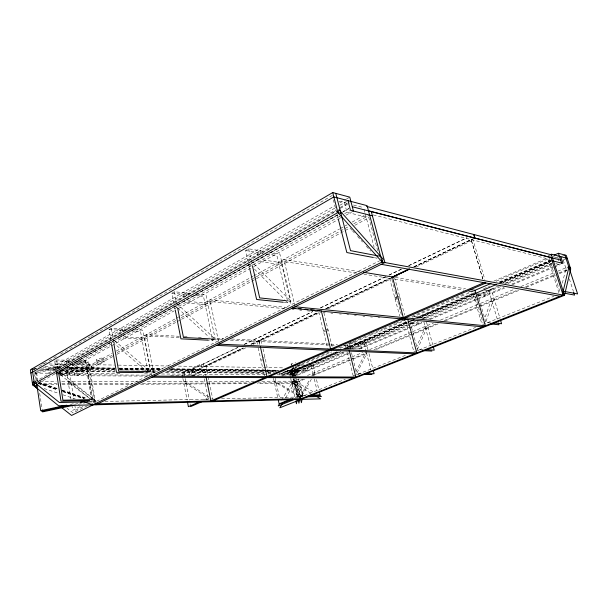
<?xml version="1.0" encoding="UTF-8"?>
<svg xmlns="http://www.w3.org/2000/svg" width="608" height="608" viewBox="0 0 608 608"><rect width="100%" height="100%" fill="white"/><g stroke="black" fill="none" stroke-linecap="round" stroke-linejoin="round"><path stroke-width="0.46" stroke-dasharray="3.04 2.28" d="M290.426 377.408L289.803 374.688L290.791 366.29M292.182 368L291.612 372.537L292.243 375.28M277.012 374.824L292.159 374.931L293.352 365.742M279.224 373.396L293.451 373.525L294.196 368.06L294.774 370.584L294.014 375.98L292.372 368.813M295.131 375.448L294.713 373.631L295.921 365.195L298.285 375.41M299.98 397.814L300.329 396.021L309.875 379.293M562.377 283.199L565.957 268.47L568.898 267.246M490.443 322.544L485.8 322.05L494.015 298.406L491.416 299.493L484.964 317.87M423.046 349.585L417.46 349.304L427.584 326.055L425.273 327.013L416.594 346.811M361.258 373.601L356.668 373.555L366.958 353.278M355.84 371.868L366.176 351.606M296.955 397.366L302.237 395.261L311.304 379.316M313.568 375.326L314.929 372.932L313.059 373.715L312.147 375.303M285.54 398.073L294.128 383.504L294.865 381.193L314.199 392.32M281.595 400.262L292.615 381.672L298.741 379.126M33.47 369.854L38.388 366.989M39.201 366.51L48.214 361.251M49.035 360.772L57.228 355.984M60.504 354.076L89.999 336.855M90.82 336.376L332.508 195.29M56.916 375.068L54.728 361.061L56.605 359.974L72.648 360.308M111.773 345.42L109.014 329.635L111.173 328.381L127.855 329.323M175.036 309.046L171.92 293.216L174.435 291.756L191.155 293.489M249.386 267.148L245.67 250.526L248.642 248.801L265.179 251.583M47.69 370.006L334.142 206.089M339.887 202.798L345.663 199.5M346.484 199.029L349.782 197.144M334.788 208.141L55.472 367.308L55.906 370.052M339.735 205.322L346.552 201.438M48.176 373.19L336.049 209.821M340.153 207.495L347.594 203.27M59.09 367.696L336.14 210.733M340.26 208.4L350.155 202.791M35.051 381.725L336.505 211.105M60.428 370.454L78.599 360.248M79.428 359.776L85.211 356.531M88.517 354.677L97.607 349.57M98.435 349.106L104.219 345.853M107.525 343.999L114.129 340.282M118.264 337.964L133.965 329.141M134.786 328.677L152.965 318.463M153.794 317.999L337.22 214.943M343.003 211.698L348.794 208.445M337.387 215.133L59.105 371.404L59.614 374.642L149.766 375.159M342.357 212.344L348.984 208.628M38.16 383.276L57.182 372.59M58.011 372.126L337.607 215.164M56.042 370.964L56.62 374.619L339.735 216.334M344.706 213.56L349.79 210.718M60.397 374.201L174.146 310.863M178.296 308.552L252.996 266.965M253.825 266.502L340.966 217.983M345.952 215.209L353.415 211.044M70.961 399.198L66.675 372.316L85.865 361.669L92.31 400.535L94.248 399.562L58.224 370.325L56.605 359.974M66.675 372.316L69.54 372.339L88.745 361.73L95.775 403.856M78.751 371.579L112.092 353.354M116.257 351.074L175.469 318.691M176.259 318.265L252.958 276.321M253.764 275.88L339.614 228.935M340.442 228.486L347.115 224.831M352.108 222.102L364.61 215.262M112.077 355.315L74.556 375.736L73.401 368.585M117.078 352.587L176.252 320.37M181.26 317.65L252.107 279.08M252.936 278.624L255.444 277.263M256.272 276.815L348.794 226.442M353.795 223.721L369.634 215.103M112.723 356.607L77.429 375.752L76.274 368.615M116.85 354.373L180.766 319.709M181.602 319.261L349.896 227.992M354.852 225.302L369.056 217.596M80.074 406.646L72.732 410.316L71.698 403.834M176.761 303.514L215.179 339.104L212.602 340.389L207.936 340.168M82.962 406.57L75.62 410.233L74.579 403.758M89.3 398.225L68.233 382.098L71.106 382.09L95.213 400.467L92.758 401.69L94.491 402.298M87.499 405.772L73.059 412.931L67.199 408.295M91.74 403.659L379.658 260.771M182.719 377.56L181.876 373.259L201.301 363.934L203.71 375.85M171.92 369.147L191.832 369.406L238.093 347.259M244.089 344.386L312.634 311.577M320.348 307.884L385.457 276.716M388.884 275.074L401.736 268.918M408.591 265.643L466.853 237.751M181.876 373.259L184.095 373.274L238.344 347.267M244.34 344.402L312.877 311.6M320.583 307.914L385.692 276.754M389.12 275.112L401.972 268.964M408.827 265.688L467.081 237.812M203.931 366.571L243.162 347.92M250.838 344.272L317.976 312.36M325.554 308.758L389.766 278.236M413.744 266.836L471.139 239.552L473.092 240.046L484.827 279.429M165.824 371.936L192.379 372.187L242.866 348.202M251.423 344.136L318.166 312.413M325.873 308.758L390.047 278.259M414.01 266.874L473.054 238.815M277.772 370.508L192.082 369.406L192.637 372.195L243.116 348.209M251.674 344.143L318.41 312.444M326.967 308.378L390.283 278.297M414.238 266.92L474.985 238.062M245.64 347.89L206.15 366.609L208.035 375.873M253.05 344.379L320.986 312.162M328.039 308.818L391.689 278.639L364.032 274.238M395.352 276.906L397.913 275.69M416.442 266.904L473.092 240.046M202.593 370.302L189.939 376.276L188.693 369.983M204.812 370.333L192.166 376.284L190.92 370.014M396.971 296.894L394.843 297.867L396.918 298.133M396.568 298.376L395.147 299.022L396.53 299.197M325.721 331.649L328.198 330.524M203.885 399.904L208.179 398.02L203.893 376.77M206.104 399.851L208.688 398.726M297.403 365.75L331.611 351.014M338.588 348.004L370.485 334.256M371.351 333.883L382.668 329.012M383.534 328.639L387.881 326.762M388.755 326.39L394.843 323.76M395.717 323.388L403.545 320.013M411.859 316.434L463.577 294.143M467.924 292.273L470.539 291.148M493.856 281.094L547.101 258.157M281.724 373.418L331.634 351.964M340.343 348.217L404.624 320.583M412.467 317.209L473.564 290.943M496.143 281.23L549.556 258.271M282.431 374.862L336.429 351.743M343.284 348.81L406.972 321.541M415.606 317.84L474.035 292.828M483.573 288.747L489.714 286.117M499.259 282.028L550.673 260.011M555.902 257.777L559.383 256.287M336.475 352.032L292.836 370.705L287.189 370.629M344.326 348.673L407.17 321.792M416.769 317.68L474.369 293.041M499.677 282.211L550.301 260.551M294.462 370.47L338.116 351.812M345.101 348.825L407.102 322.331M417.073 318.068L474.331 293.596M499.654 282.773L551.175 260.756M337.942 352.009L289.925 372.522L290.556 375.265M344.926 349.022L407.778 322.164M418.251 317.695L474.126 293.824M500.316 282.629L550.947 260.999M562.294 256.15L564.916 255.033M282.294 375.919L338.382 351.956M345.253 349.022L407.276 322.536M418.479 317.748L474.43 293.854M500.536 282.697L552.041 260.703M340.442 351.713L291.612 372.537L281.884 372.438M347.411 348.734L407.58 323.076M420.66 317.498L474.719 294.447M502.618 282.545L550.574 262.094M285.547 375.296L340.852 351.713M347.822 348.741L407.079 323.479M420.151 317.908L475.053 294.5M502.945 282.614L552.74 261.379M343.224 351.979L293.398 373.16L282.097 373.046M350.216 349.007L407.907 324.482M408.781 324.11L414.899 321.51M421.891 318.539L475.213 295.868M476.087 295.503L497.063 286.581M504.936 283.237L552.132 263.173M293.451 373.525L344.09 352.024M351.948 348.688L409.572 324.216M410.446 323.844L415.682 321.617M423.54 318.28L476.794 295.663M477.668 295.298L498.621 286.398M505.605 283.427L551.882 263.781M297.122 365.818L311.258 366.092L313.12 365.302L315.453 375.166M349.418 342.828L364.146 343.642L366.214 342.768L368.25 350.748M422.978 318.668L425.281 317.688L412.178 316.335M484.15 289.948L488.802 290.715L491.386 289.621L499.981 318.349M292.159 374.931L346.302 351.986M353.286 349.022L417.909 321.64M425.767 318.303L477.288 296.468M478.162 296.104L500.87 286.482M507.855 283.518L551.517 265.012M562.871 260.201L566.36 258.719M294.888 375.615L349.106 352.739M358.72 348.68L410.316 326.914M411.19 326.549L421.678 322.118M428.678 319.17L477.645 298.505M478.519 298.14L503.88 287.44M511.746 284.118L552.847 266.775M556.343 265.301L559.839 263.826M297.479 375.258L349.007 353.552M360.187 348.848L423.244 322.286M430.228 319.344L476.52 299.85M477.386 299.486L505.339 287.713M512.324 284.772L553.371 267.482M554.245 267.117L560.356 264.541M307.488 375.478L351.234 357.246M352.108 356.881L362.611 352.511M369.611 349.592L411.601 332.097M412.475 331.732L433.474 322.977M440.473 320.066L479.841 303.658M480.715 303.293L513.965 289.438M520.965 286.52L554.207 272.673M557.711 271.214L569.08 266.471M302.959 379.149L292.44 383.511L291.392 378.936M311.722 375.516L350.276 359.518M351.15 359.153L366.928 352.61M373.935 349.699L436.156 323.889M444.038 320.621L478.215 306.44M479.089 306.075L517.644 290.077M525.532 286.809L554.45 274.808M558.836 272.992L566.717 269.716M304.631 379.156L294.128 383.504L257.169 383.671M313.378 375.531L351.888 359.579M352.769 359.222L366.768 353.415M376.398 349.433L438.535 323.692M445.542 320.796L480.548 306.295M481.422 305.93L519.057 290.343M526.057 287.44L555.818 275.12M559.322 273.668L567.196 270.408M295.184 397.412L298.566 396.059L305.984 395.899M299.379 397.51L345.306 379.24M353.126 376.132L406.866 354.76M413.919 351.956L475.631 327.408M482.638 324.619L554.01 296.24M302.921 395.458L296.438 381.125L291.513 382.181L297.745 396.583L302.921 395.458L299.098 378.951M289.803 374.688L294.713 373.631M70.323 404.411L74.024 403.628M74.792 404.252L78.485 403.469M78.31 404.29L84.74 402.922M36.982 380.471L35.72 372.058L36.632 372.803L59.288 368.106L57.646 366.586M67.146 366.472L86.572 362.444L93.001 401.166M59.614 374.642L91.854 367.931L91.314 364.716L59.105 371.404L115.087 371.914M34.078 369.064L36.83 368.494M45.098 366.784L57.965 364.124L58.467 367.346M37.552 370.743L64.098 365.248M74.168 363.158L85.15 360.886L91.618 399.889L92.31 400.535L90.052 398.802M35.477 372.111L61.72 366.67M70.08 364.944L85.865 361.669L76.426 361.486M92.644 401.744L96.702 401.652M104.986 401.462L213.218 398.977M221.517 398.787L301.887 396.94L294.865 381.193L261.706 381.231M93.039 400.512L95.213 400.467M91.398 399.623L94.248 399.562M302.237 395.261L307.884 395.147M40.181 384.644L57.236 384.568M61.978 384.545L131.146 384.233M140.623 384.195L206.006 383.899M206.956 383.899L248.642 383.709M38.175 383.663L57.122 383.595M61.864 383.58L132.932 383.329M142.409 383.298L250.435 382.926M258.012 382.896L295.921 382.766L294.865 378.184M40.014 381.535L56.118 381.512M61.803 381.505L138.548 381.398M147.068 381.391L204.866 381.315M208.65 381.307L254.129 381.246M59.683 375.668L147.942 376.078M34.519 373.092L49.81 373.198M54.545 373.236L57.388 373.251M58.33 373.259L121.76 373.715M144.484 373.874L152.053 373.928M161.523 373.996L265.65 374.741M56.62 374.619L58.117 374.634M170.65 375.273L199.12 375.44M144.408 372.59L148.132 372.628L150.351 371.518L142.675 330.159L133.41 329.635M356.387 374.414L359.138 374.437M31.35 369.839L34.2 369.862M39.497 369.922L56.992 370.105M60.792 370.143L114.935 370.705M146.285 371.032L157.685 371.146M167.177 371.245L264.062 372.248M267.862 372.294L274.512 372.362M146.627 371.48L150.351 371.518L113.111 339.393M59.599 370.918L114.608 371.45M146.855 371.754L155.39 371.838M192.637 372.195L264.206 372.879M267.976 372.917L272.68 372.962M146.391 372.195L155.884 372.278M165.368 372.37L266.889 373.289M267.832 373.297L271.632 373.327M59.493 368.418L56.643 368.38L57.783 375.66M64.235 368.471L114.502 369.086M119.244 369.14L160.983 369.649M169.518 369.748L264.366 370.903M265.316 370.918L276.693 371.055M285.236 371.154L290.92 371.23L292.19 376.755M114.555 369.254L67.23 368.684L66.933 366.837M119.297 369.307L161.006 369.808M169.533 369.907L266.22 371.07M267.17 371.078L276.648 371.192M285.182 371.29L306.288 371.549L304.988 365.97M32.163 368.79L35.013 368.82M40.713 368.889L57.813 369.086M63.513 369.147L114.806 369.732M120.506 369.801L159.456 370.249M168.956 370.356L276.29 371.579M283.89 371.67L293.39 371.777L294.652 377.272M43.001 367.141L60.367 367.369M65.109 367.437L114.965 368.091M119.168 368.152L162.8 368.729M171.334 368.843L278.517 370.257M287.052 370.371L302.434 370.576M69.122 367.635L114.821 368.228M119.297 368.288L162.974 368.858M171.426 368.972L278.532 370.371M287.06 370.485L308.157 370.758L306.85 365.172M65.725 367.779L115.034 368.418M119.768 368.478L162.435 369.026M41.557 363.858L44.399 363.903M49.126 363.979L66.5 364.268M71.235 364.344L114.448 365.058M118.233 365.119L169.054 365.993M178.387 366.115L283.89 367.863M292.296 368.03L305.87 368.25M54.728 361.061L71.714 361.395M78.318 360.422L87.757 360.62L94.962 403.894M298.999 365.013L313.12 365.302M260.893 359.936L263.097 359.989M262.846 357.914L265.042 357.975M141.93 339.059L121.889 338.132L120.483 330.266M348.133 348.612L352.868 348.832M416.951 350.345L418.813 350.436M144.111 337.873L124.062 336.916L123.751 335.16M350.223 347.723L361.57 348.262L360.096 342.418M211.447 338.914L215.179 339.104M179.216 337.546L144.21 335.791L151.726 376.299M211.386 339.158L222.741 339.728M230.31 340.108L335.342 345.374M343.862 345.8L345.754 345.891L346.431 348.635M179.489 336.308L146.384 334.598L153.953 375.204M184.216 336.551L187.051 336.695M198.406 337.288L201.24 337.432M211.645 337.964L223.942 338.603M231.504 338.99L329.87 344.067M330.813 344.12L337.44 344.462M109.014 329.635L126.616 330.6M130.317 330.805L140.509 331.36L148.132 372.628L111.652 341.232M352.42 341.985L366.214 342.768M323.57 331.497L325.006 331.596M323.304 330.41L324.74 330.509M325.782 329.285L327.932 329.437M205.2 304.616L185.128 302.776L184.619 300.261M410.529 323.433L418.745 324.186L418.03 321.564M207.731 303.24L187.652 301.363L187.15 298.84M411.038 322.27L421.063 323.205M207.358 301.256L284.681 308.674M292.22 309.404L294.105 309.578M299.767 310.126L301.652 310.308M307.306 310.848L310.141 311.121M314.853 311.57L317.68 311.843M323.342 312.39L325.227 312.565M330.881 313.112L332.766 313.295M339.37 313.926L341.255 314.108M346.91 314.648L348.802 314.83M354.456 315.37L356.341 315.552M362.946 316.19L364.83 316.365M370.485 316.912L372.37 317.095M378.032 317.634L379.916 317.817M402.549 319.99L405.376 320.256M287.128 307.443L209.874 299.881L218.918 343.216M171.92 293.216L188.64 294.91M194.218 295.48L203.505 296.415L212.602 340.389L209.806 337.812M195.806 293.968L206.021 295.024L215.954 342.654M284.225 302.358L287.903 302.738L290.936 301.226L279.878 254.053L269.777 252.358M287.257 300.831L290.936 301.226L251.469 261.402M398.681 297.821L400.064 298.004M397.685 296.575L399.752 296.848M278.973 264.457L259.137 261.394L258.529 258.704M478.215 295.161L485.131 296.225L483.938 292.205M281.937 262.838L262.116 259.73L261.501 257.024M478.26 293.641L487.738 295.123L486.301 290.297M356.562 273.053L280.934 261.022L291.361 305.543M394.843 279.14L463.927 290.138M469.528 291.027L472.332 291.468L481.893 324.132M359.761 271.685L283.89 259.403L294.819 305.862M395.352 277.453L465.599 288.823M245.67 250.526L263.142 253.414M266.821 254.022L276.929 255.694L287.903 302.738L285.228 300.056M489.516 289.309L491.386 289.621M374.285 257.67L377.028 258.187L375.767 256.781M366.107 217.018L346.94 212.306L344.432 202.646M555.697 263.614L560.021 264.678M373.282 214.928L548.059 258.909L558.881 292.691M338.838 201.202L347.1 203.338M353.522 205.002L363.607 207.617M548.287 255.436L551.95 256.386M552.87 256.622L558.372 258.05M38.996 382.341L57.73 388.588M62.183 390.078L86.268 398.111M39.011 382.751L57.669 388.976M62.107 390.458L85.204 398.164M38.137 382.865L57.927 389.462M62.426 390.967L84.01 398.164M37.833 383.025L57.395 389.553M62.738 391.332L84.079 398.453M37.825 383.39L57.616 389.994M63.012 391.795L84.596 398.992M44.156 388.535L58.376 393.277M62.814 394.767L75.255 398.916M311.022 393.277L294.128 383.504L292.615 381.672L299.516 397.457M298.566 396.059L274.185 381.695L275.956 381.687L300.329 396.021L293.976 381.649M208.818 396.933L185.782 381.862L183.555 381.87L208.179 398.02M56.339 371.389L92.31 400.535M174.929 305.581L177.019 307.519M177.718 308.165L209.114 337.166M249.151 263.758L251.818 266.448M254.494 269.139L284.567 299.379M339.317 216.106L340.571 217.512M350.003 228.03L351.888 230.136M352.511 230.835L354.403 232.94M357.542 236.444L362.573 242.052M366.343 246.263L370.743 251.172M563.228 260.08L566.747 270.894M569.369 278.966L573.45 291.513M557.832 257.914L559.474 262.99M549.153 258.142L560.143 292.395M488.802 290.715L497.352 319.39M477.402 293.504L485.8 322.05M473.898 291.673L483.117 323.114M426.428 321.868L432.736 344.744M423.898 322.004L430.396 345.671M410.126 322.179L417.46 349.304M394.493 277.309L404.662 315.066M405.62 321.168L413.934 352.055M391.932 279.536L394.82 290.312M395.056 291.209L401.303 314.496M389.606 278.312L399.722 316.099M368.729 217.17L377.659 250.716M364.093 209.418L365.051 213.036M365.286 213.932L374.148 247.35M333.336 199.774L336.574 212.405M337.068 214.335L337.995 217.968M368.995 353.689L372.712 368.258M364.146 343.642L366.229 351.819M366.457 352.731L370.85 370.006M358.021 343.307L359.495 349.136M349.19 343.596L350.55 349.038M351.454 352.67L356.668 373.555M347.844 344.994L348.756 348.658M347.107 344.493L348.232 349.022M347.343 352.298L353.24 376.078M323.874 312.778L332.097 346.499M318.828 311.957L327.659 348.384M316.517 379.65L319.063 390.412M311.258 366.092L313.439 375.326M314.313 379.02L317.14 391.02M295.23 364.929L297.593 375.174M298.437 378.822L303.012 398.62M293.778 367.574L296.104 377.674M296.316 378.586L301.104 399.372L294.128 383.504L293.079 378.936M295.344 376.352L300.147 397.222M292.228 368.471L294.34 377.667M294.553 378.586L298.923 397.617M291.095 364.192L291.68 366.73M291.422 369.041L297.745 396.583M292.258 374.163L293.026 377.492M293.216 378.32L297.677 397.761M290.632 378.32L294.994 397.389M260.064 250.724L260.68 253.422M257.1 252.411L258.324 257.8M281.504 373.502L282.226 376.709M279.733 373.487L280.098 375.098M248.642 248.801L252.594 266.395M275.196 378.275L280.098 400.163M273.418 378.275L277.917 398.407M261.166 340.526L262.192 345.146M263.013 348.84L268.797 374.885M258.97 340.412L259.996 345.048M259.016 341.544L259.829 345.238M256.812 341.438L257.427 344.212M258.24 347.913L264.396 375.828M208.225 376.8L212.739 399.046M203.528 363.979L205.93 375.858M185.957 292.95L186.975 297.996M183.441 294.386L183.95 296.902M191.832 369.406L192.379 372.187M174.435 291.756L177.696 308.226M184.095 373.274L184.938 377.568M185.106 378.427L189.362 400.132M190.084 403.834L190.631 406.608M182.886 378.427L187.127 400.186M122.649 329.027L123.591 334.286M111.173 328.381L113.795 343.277M103.641 358.606A3.58 0.92 -9.5 0 1 98.443 360.27A3.58 0.92 -9.5 0 1 98.245 358.682A3.58 0.92 -9.5 0 1 103.641 358.606L104.188 361.806A3.58 0.912 -9.6 0 1 98.982 363.462A3.58 0.912 -9.6 0 1 98.792 361.897A3.58 0.912 -9.6 0 1 104.188 361.806M96.581 359.776L97.128 362.984M67.929 360.21L68.377 362.991M69.54 372.339L73.842 399.137M66.052 361.281L66.789 365.91M59.713 370.827L60.428 375.372L87.772 369.672L86.359 368.167L58.794 373.905L58.505 372.073M36.632 372.803L38.304 383.975M39.702 393.277L42.355 410.962M34.808 371.313L36.32 381.452M34.162 374.482L34.436 376.337M34.99 380.038L35.264 381.892M291.939 364.412A2.744 0.593 -13 0 1 291.817 363.576A2.744 0.593 -13 0 1 295.602 362.718M292.091 371.959L291.506 376.519L290.236 370.986L295.245 369.907L296.522 375.448L297.228 370.857L292.091 371.959M482.889 279.072L471.139 239.552L482.874 279.08"/><path stroke-width="0.91" d="M297.092 400.163L296.446 403.742L295.822 401.022M299.63 399.616L298.923 403.203L298.3 400.482M302.161 399.061L301.401 402.663L300.565 399.038M282.196 403.742L279.817 407.786L564.505 295.298L570.699 268.956L566.268 255.398L558.41 253.285L554.048 255.162M315.848 396.066L320.674 398.863L58.581 405.756L32.604 384.682L33.387 381.543L59.417 402.511L91.694 401.766M62.016 407.9L71.577 415.446L382.143 262.04L383.055 259.084L338.983 209.707L337.873 212.572L32.604 384.682L30.4 369.824L332.736 192.554L349.782 197.144L353.415 211.044M279.672 403.492L278.236 405.916L294.979 399.258M30.879 373.061L333.853 196.908L367.118 205.671L382.143 262.04L564.505 295.298L551.266 254.152L567.234 258.354M95.927 404.776L384.894 262.542L371.275 211.622M391.476 277.423L409.534 268.842M391.757 277.446L408.021 269.716M391.993 277.484L408.249 269.762M200.442 401.409L188.396 406.684L187.492 402.04M190.631 406.608L201.81 401.728M213.119 400.9L485.891 283.009L483.938 282.667L210.892 400.953L206.188 377.72M474.354 290.601L490.975 283.457M407.998 322.225L414.109 319.61M475.22 293.512L496.227 284.536M290.958 399.099L279.125 403.826L278.32 400.208M280.904 403.773L292.729 399.053M299.341 399.426L563.076 295.04L551.053 257.625M66.622 405.194L40.698 410.696L36.632 383.504M80.507 402.253L83.288 401.66M86.99 400.877L88.844 400.482M41.602 411.297L70.186 405.232M42.499 411.897L73.72 405.262M94.962 403.894L303.012 398.62M306.257 396.834L321.45 396.492L319.033 395.101M89.467 400.596L60.998 401.212L56.916 375.068M308.811 395.838L318.227 395.633M90.448 399.646L62.913 400.216L58.801 374.011M310.711 395.086L320.12 394.896L319.481 392.206M37.749 388.74L32.604 384.682L34.496 384.674M151.901 377.226L353.696 377.91M154.12 376.132L355.824 377.066L349.212 350.497M143.473 372.582L116.485 372.354L111.773 345.42M362.816 374.467L372.005 374.551M145.692 371.473L118.697 371.199L113.954 344.204M364.929 373.631L374.102 373.722L373.411 370.994M216.532 345.412L414.42 353.871M219.108 344.143L416.799 352.929L407.717 319.253L403.948 318.888M207.936 340.168L180.91 338.846L175.218 309.981M422.552 350.618L431.878 351.074M210.52 338.869L183.487 337.508L177.696 308.226M425.843 349.729L434.226 350.155L433.23 346.545M292 308.264L482.691 326.853M292.782 307.998L295.61 308.271M298.429 308.552L301.256 308.826M305.026 309.198L307.853 309.472M310.68 309.753L314.45 310.118M317.277 310.399L320.104 310.673M295.032 306.774L485.382 325.789L474.97 290.335L470.28 289.583M283.305 302.26L256.614 299.478L249.592 268.075M490.572 323.897L498.955 324.771L498.423 322.977M286.338 300.74L259.669 297.89L252.594 266.395M494.16 322.939L501.592 323.737L500.521 320.142M363.508 272.293L393.482 277.149M381.277 264.32L560.021 296.248M373.365 257.503L346.849 252.548L338.23 218.88M564.665 293.246L574.613 295.1L573.739 292.41M380.638 256.378L350.52 250.633L335.783 193.374M563.183 291.186L577.6 293.93L564.916 255.033M332.736 192.554L337.873 212.572L340.913 213.309M569.346 268.63L570.699 268.956L569.08 266.471L562.81 292.737L564.505 295.298M372.392 215.787L350.497 210.315L347.974 200.625M552.041 260.703L562.978 263.439L560.774 256.652M352.298 206.766L560.614 260.072M368.57 210.809L474.764 238.002L473.708 234.468L366.548 206.401M552.687 257.959L474.985 238.062L473.928 234.528L551.707 254.904M32.604 384.682L37.042 386.164M83.258 401.584L93.032 404.852M337.873 212.572L382.143 262.04M558.41 253.285L561.587 263.089M392.418 276.974L403.324 317.589M321.282 310.787L330.6 349.098M260.406 346.894L266.996 376.656M32.163 368.79L34.382 383.678"/></g></svg>
